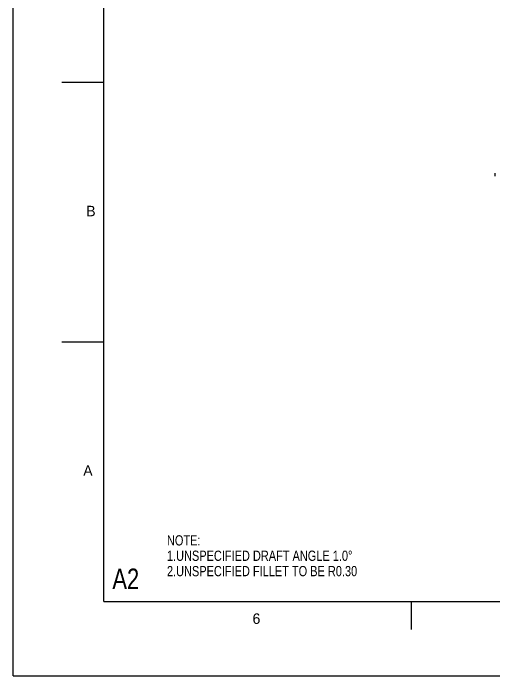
# Model space of a CAD drawing. Header units: millimetres. Extents: x 0 to 594, y 0 to 420.
# Drawn here: x 0 to 140.8, y 0 to 194 of the extents above; entities that cross this region are included whole.
import ezdxf

# ---------------------------------------------------------------- set-up
doc = ezdxf.new("R2010")
doc.units = ezdxf.units.MM
doc.header["$LTSCALE"] = 32.67
doc.layers.get('0').update_dxf_attribs({"linetype": 'CONTINUOUS'})
doc.styles.add('TEXTSTYLE_2', font='txt', dxfattribs={"width": 0.8})
doc.styles.add('TEXTSTYLE_3', font='txt')
doc.styles.add('TEXTSTYLE_4', font='txt', dxfattribs={"width": 0.8})

msp = doc.modelspace()

# ---------------------------------------------------------------- linework, layer by layer
at = {"color": 7, "linetype": 'CONTINUOUS'}
for p, q in [((0, 0), (0, 420)), ((26.524, 21.711), (26.524, 401.711)), ((26.524, 173.711), (14.218, 173.711)), ((140.844, 147.145), (140.844, 146.338)), ((26.524, 97.711), (14.218, 97.711)), ((26.524, 21.711), (566.524, 21.711)), ((116.524, 13.507), (116.524, 21.711)), ((0, 0), (594, 0))]:
    msp.add_line(p, q, dxfattribs=at)

# ---------------------------------------------------------------- texts
at = {"color": 6, "linetype": 'CONTINUOUS', "char_height": 3.076, "width": 3.07628, "attachment_point": 2, "line_spacing_factor": 0.9, "style": 'TEXTSTYLE_3'}
for s, insert in [('B', (22.718, 137.631)), ('A', (21.839, 61.631)), ('6', (71.139, 18.261))]:
    msp.add_mtext(s, dxfattribs=dict(at, insert=insert))
at = {"color": 2, "linetype": 'CONTINUOUS', "insert": (44.959, 41.147), "char_height": 3, "width": 76.8, "attachment_point": 1, "line_spacing_factor": 0.9, "style": 'TEXTSTYLE_2'}
msp.add_mtext('NOTE:\\P1.UNSPECIFIED DRAFT ANGLE 1.0\\Fgdt;{\\Fgdt;~}\\P\\Ftxt;2.UNSPECIFIED FILLET TO BE R0.30', dxfattribs=at)
at = {"color": 7, "linetype": 'CONTINUOUS', "insert": (28.992, 31.389), "char_height": 6, "width": 9.2, "attachment_point": 1, "line_spacing_factor": 0.9, "style": 'TEXTSTYLE_4'}
msp.add_mtext('A2', dxfattribs=at)

doc.saveas('drawing.dxf')
